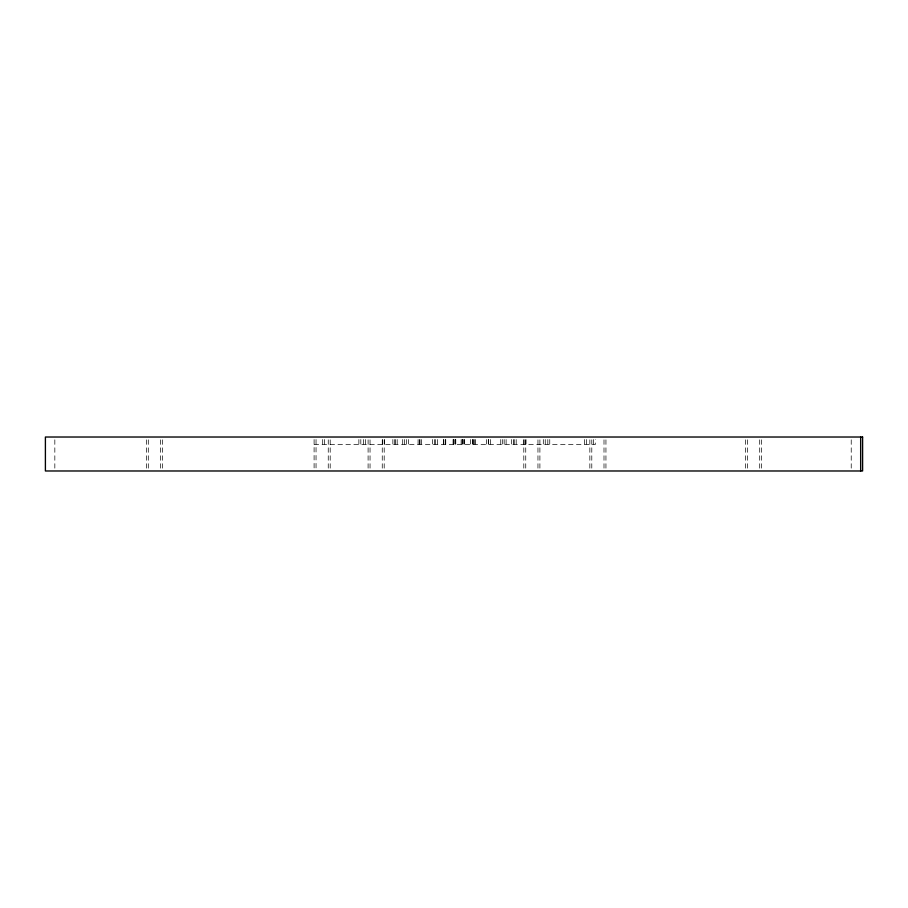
<?xml version="1.0" encoding="UTF-8"?>
<svg xmlns="http://www.w3.org/2000/svg" width="908" height="908" viewBox="0 0 908 908"><rect width="100%" height="100%" fill="white"/><g stroke="black" fill="none" stroke-linecap="round" stroke-linejoin="round"><path stroke-width="0.68" stroke-dasharray="4.54 3.41" d="M314.1 444.568L595.273 444.568L595.273 439.529M851.227 439.847L851.227 468.153M761.642 439.847L761.642 468.153M759.701 439.847L759.701 468.153M747.477 439.847L747.477 468.153M745.536 439.847L745.536 468.153M605.942 439.847L605.942 468.153M604.002 439.847L604.002 468.153M593.333 439.529L593.333 444.568M591.789 439.847L591.789 468.153M589.848 439.847L589.848 468.153M586.477 439.529L586.477 444.568M584.536 439.529L584.536 444.568M549.749 439.529L549.749 444.568M547.808 439.529L547.808 444.568M545.254 439.529L545.254 444.568M543.313 439.529L543.313 444.568M539.897 439.847L539.897 468.153M537.956 439.847L537.956 468.153M525.959 439.529L525.959 444.568M525.743 439.847L525.743 468.153M524.018 439.529L524.018 444.568M523.803 439.847L523.803 468.153M516.187 439.529L516.187 444.568M514.246 439.529L514.246 444.568M513.349 439.529L513.349 444.568M511.408 439.529L511.408 444.568M506.108 439.529L506.108 444.568M504.167 439.529L504.167 444.568M502.691 439.529L502.691 444.568M500.751 439.529L500.751 444.568M490.468 439.529L490.468 444.568M488.527 439.529L488.527 444.568M488.3 439.529L488.3 444.568M486.359 439.529L486.359 444.568M475.202 439.529L475.202 444.568M474.839 439.529L474.839 444.568M473.261 439.529L473.261 444.568M472.898 439.529L472.898 444.568M472.569 439.529L472.569 444.568M470.628 439.529L470.628 444.568M464.453 439.529L464.453 444.568M464.101 439.529L464.101 444.568M463.08 439.529L463.08 444.568M462.512 439.529L462.512 444.568M462.161 439.529L462.161 444.568M461.139 439.529L461.139 444.568M455.782 439.529L455.782 444.568M455.271 439.529L455.271 444.568M455.033 439.529L455.033 444.568M453.841 439.529L453.841 444.568M453.33 439.529L453.33 444.568M453.092 439.529L453.092 444.568M445.737 439.529L445.737 444.568M445.283 439.529L445.283 444.568M443.796 439.529L443.796 444.568M443.342 439.529L443.342 444.568M437.52 439.529L437.52 444.568M435.579 439.529L435.579 444.568M434.546 439.529L434.546 444.568M432.605 439.529L432.605 444.568M421.38 439.529L421.38 444.568M420.029 439.529L420.029 444.568M419.439 439.529L419.439 444.568M418.089 439.529L418.089 444.568M408.43 439.529L408.43 444.568M406.489 439.529L406.489 444.568M404.639 439.529L404.639 444.568M402.698 439.529L402.698 444.568M397.182 439.529L397.182 444.568M395.241 439.529L395.241 444.568M394.798 439.529L394.798 444.568M392.858 439.529L392.858 444.568M384.595 439.529L384.595 444.568M384.197 439.847L384.197 468.153M382.654 439.529L382.654 444.568M382.257 439.847L382.257 468.153M370.044 439.847L370.044 468.153M368.103 439.847L368.103 468.153M365.584 439.529L365.584 444.568M363.643 439.529L363.643 444.568M360.816 439.529L360.816 444.568M358.876 439.529L358.876 444.568M330.194 439.847L330.194 468.153M328.253 439.847L328.253 468.153M324.633 439.529L324.633 444.568M322.692 439.529L322.692 444.568M316.041 439.529L316.041 468.153M314.1 439.529L314.1 468.153M162.464 439.847L162.464 468.153M160.523 439.847L160.523 468.153M148.299 439.847L148.299 468.153M146.358 439.847L146.358 468.153M54.832 439.847L54.832 468.153"/><path stroke-width="1.36" d="M860.659 437.02L860.659 470.98M862.6 437.02L45.4 437.02L45.4 470.98L862.6 470.98L862.6 437.02"/></g></svg>
